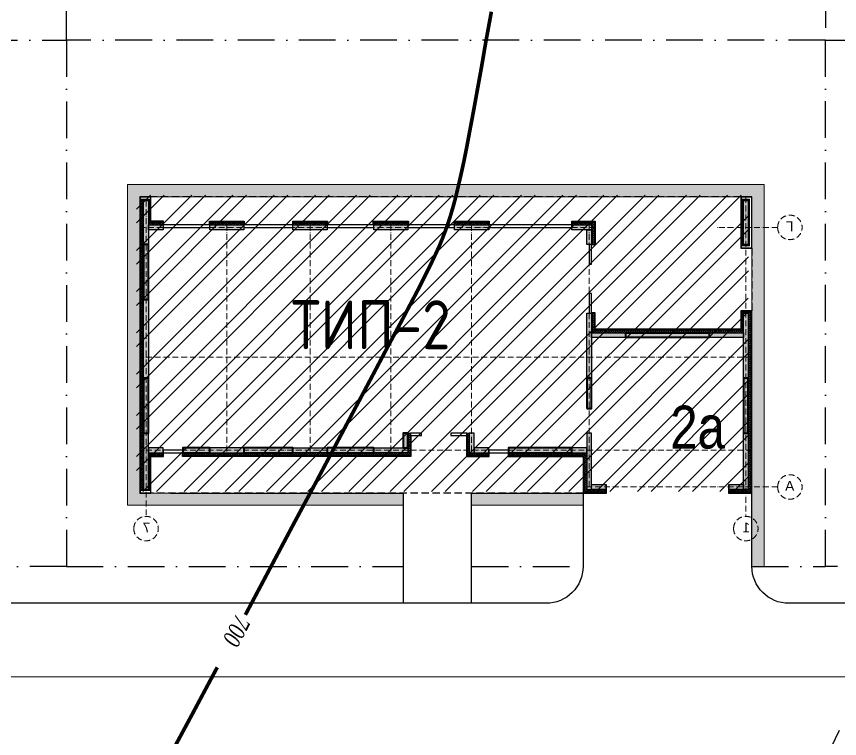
# Model space of a CAD drawing. Header units: millimetres. Extents: x 1353783 to 6492029790, y -7276956 to -512500.
# Drawn here: x 9983954 to 9990678, y -2812207 to -2806309 of the extents above; entities that cross this region are included whole.
import ezdxf
from ezdxf.enums import TextEntityAlignment as Align

# ---------------------------------------------------------------- set-up
doc = ezdxf.new("R2010")
doc.units = ezdxf.units.MM
for name, pattern in [('( Dashed )', [0.75, 0.5, -0.25]), ('482 Границы районов', [5, 3, -1, 0, -1]), ('ACAD_ISO10W100', [18, 12, -3, 0, -3]), ('CONTI', [0]), ('осевая', [50.8, 31.75, -6.35, 6.35, -6.35])]:
    doc.linetypes.add(name, pattern=pattern)
doc.layers.get('0').update_dxf_attribs({"lineweight": 5})
doc.layers.get('Defpoints').update_dxf_attribs({"color": 255})
for name, color, linetype, lineweight in [('!A-DIAFRAGM типовой', 142, 'Continuous', 0), ('7земля', 7, 'Continuous', 30), ('DIAFRAGM', 46, 'Continuous', 30), ('G-ANNO-SCHD', 231, 'Continuous', 9), ('Hatch', 254, 'Continuous', 5), ('INSULATION', 81, 'Continuous', 5), ('Room_name', 250, 'Continuous', 20), ('Room_number', 250, 'Continuous', 13), ('ГП-Граница учасика ИЖС', 3, 'Continuous', 5), ('ГП-Тратуар', 3, 'Continuous', 5), ('оси', 231, 'осевая', 9)]:
    doc.layers.add(name, color=color, linetype=linetype, lineweight=lineweight)
for name, color, linetype in [('GOR_BUNKNOWN', 212, 'CONTI'), ('GORIZUNKNOWN', 32, 'CONTI'), ('РЕЛЬЕФ', 7, 'CONTI')]:
    doc.layers.add(name, color=color, linetype=linetype)
doc.styles.add('GOST Common', font='', dxfattribs={"height": 3})
doc.styles.add('ISOCPEUR', font='', dxfattribs={"width": 0.85})
doc.styles.add('SHRFT', font='', dxfattribs={"width": 0.75})
doc.styles.add('основной', font='Arial Narrow.ttf', dxfattribs={"height": 1.5})
doc.styles.get('GOST Common').set_extended_font_data('GOST Common')
doc.styles.get('ISOCPEUR').set_extended_font_data('ISOCPEUR')
doc.styles.get('SHRFT').set_extended_font_data('Times New Roman Cyr', italic=True)

# ---------------------------------------------------------------- blocks, each defined once
blk = doc.blocks.new('амвамвам')
at = {"lineweight": 30, "ltscale": 100, "true_color": 0x939598}
h = blk.add_hatch(color=252, dxfattribs=at)
h.dxf.hatch_style = 1
h.paths.add_polyline_path([(9894580, -3455392), (9894580, -3455892), (9899130, -3455892), (9899130, -3455392)], flags=17)
h.paths.add_polyline_path([(9891780, -3455392), (9891780, -3455892), (9881030, -3455892), (9880530, -3455892), (9880530, -3443292), (9880530, -3442792), (9906030, -3442792), (9906530, -3442792), (9906530, -3458392), (9906030, -3458392), (9906030, -3443292), (9881030, -3443292), (9881030, -3455392)])
at = {"color": 251, "lineweight": 15, "ltscale": 100, "true_color": 0x636466}
for points in [[(9891780, -3455392), (9891780, -3455892), (9881030, -3455892), (9880530, -3455892), (9880530, -3443292), (9880530, -3442792), (9906030, -3442792), (9906530, -3442792), (9906530, -3458392), (9906030, -3458392), (9906030, -3443292), (9881030, -3443292), (9881030, -3455392)], [(9894580, -3455392), (9894580, -3455892), (9899130, -3455892), (9899130, -3455392)]]:
    blk.add_lwpolyline(points, close=True, dxfattribs=at)
blk = doc.blocks.new('ТИП-2')
at = {"layer": '!A-DIAFRAGM типовой', "lineweight": 0, "ltscale": 100, "true_color": 0x000000}
h = blk.add_hatch(color=18, dxfattribs=at)
h.dxf.hatch_style = 1
h.paths.add_polyline_path([(10321114, -2871326), (10321314, -2871326), (10321314, -2869526), (10321114, -2869526)])
h = blk.add_hatch(color=18, dxfattribs=at)
h.dxf.hatch_style = 1
h.paths.add_polyline_path([(10345614, -2871326), (10345814, -2871326), (10345814, -2869526), (10345614, -2869526)])
h = blk.add_hatch(color=18, dxfattribs=at)
h.dxf.hatch_style = 1
h.paths.add_polyline_path([(10327514, -2870526), (10327514, -2870726), (10328314, -2870726), (10328314, -2870526)])
h = blk.add_hatch(color=18, dxfattribs=at)
h.dxf.hatch_style = 1
h.paths.add_polyline_path([(10331714, -2870526), (10331714, -2870726), (10333114, -2870726), (10333114, -2870526)])
h = blk.add_hatch(color=18, dxfattribs=at)
h.dxf.hatch_style = 1
h.paths.add_polyline_path([(10335014, -2870526), (10335014, -2870726), (10336414, -2870726), (10336414, -2870526)])
h = blk.add_hatch(color=18, dxfattribs=at)
h.dxf.hatch_style = 1
h.paths.add_polyline_path([(10338314, -2870526), (10338314, -2870726), (10339714, -2870726), (10339714, -2870526)])
h = blk.add_hatch(color=18, dxfattribs=at)
h.dxf.hatch_style = 1
h.paths.add_polyline_path([(10341714, -2870526), (10341714, -2870726), (10343114, -2870726), (10343114, -2870526)])
h = blk.add_hatch(color=18, dxfattribs=at)
h.dxf.hatch_style = 1
h.paths.add_polyline_path([(10345014, -2870526), (10345014, -2870726), (10345614, -2870726), (10345614, -2870526)])
h = blk.add_hatch(color=18, dxfattribs=at)
h.dxf.hatch_style = 1
h.paths.add_polyline_path([(10327514, -2871326), (10327714, -2871326), (10327714, -2870726), (10327514, -2870726)])
h = blk.add_hatch(color=18, dxfattribs=at)
h.dxf.hatch_style = 1
h.paths.add_polyline_path([(10345814, -2873576), (10345614, -2873576), (10345614, -2876776), (10345814, -2876776)])
h = blk.add_hatch(color=18, dxfattribs=at)
h.dxf.hatch_style = 1
h.paths.add_polyline_path([(10321114, -2876776), (10321314, -2876776), (10321314, -2874126), (10321114, -2874126)])
h = blk.add_hatch(color=18, dxfattribs=at)
h.dxf.hatch_style = 1
h.paths.add_polyline_path([(10327714, -2874126), (10327514, -2874126), (10327514, -2876776), (10327714, -2876776)])
h = blk.add_hatch(color=18, dxfattribs=at)
h.dxf.hatch_style = 1
h.paths.add_polyline_path([(10321314, -2874926), (10321314, -2875126), (10322714, -2875126), (10322714, -2874926)])
h = blk.add_hatch(color=18, dxfattribs=at)
h.dxf.hatch_style = 1
h.paths.add_polyline_path([(10326114, -2874926), (10326114, -2875126), (10327514, -2875126), (10327514, -2874926)])
h = blk.add_hatch(color=18, dxfattribs=at)
h.dxf.hatch_style = 1
h.paths.add_polyline_path([(10321114, -2881326), (10321314, -2881326), (10321314, -2879026), (10321114, -2879026)])
h = blk.add_hatch(color=18, dxfattribs=at)
h.dxf.hatch_style = 1
h.paths.add_polyline_path([(10327514, -2879026), (10327714, -2879026), (10327714, -2881326), (10327514, -2881326)])
h = blk.add_hatch(color=18, dxfattribs=at)
h.dxf.hatch_style = 1
h.paths.add_polyline_path([(10332314, -2879026), (10332514, -2879026), (10332514, -2879826), (10332314, -2879826)])
h = blk.add_hatch(color=18, dxfattribs=at)
h.dxf.hatch_style = 1
h.paths.add_polyline_path([(10345614, -2879026), (10345814, -2879026), (10345814, -2881326), (10345614, -2881326)])
h = blk.add_hatch(color=18, dxfattribs=at)
h.dxf.hatch_style = 1
h.paths.add_polyline_path([(10327714, -2879826), (10327714, -2879626), (10328314, -2879626), (10328314, -2879826)])
h = blk.add_hatch(color=18, dxfattribs=at)
h.dxf.hatch_style = 1
h.paths.add_polyline_path([(10331714, -2879826), (10331714, -2879626), (10332314, -2879626), (10332314, -2879826)])
h = blk.add_hatch(color=18, dxfattribs=at)
h.dxf.hatch_style = 1
h.paths.add_polyline_path([(10335014, -2879626), (10335014, -2879826), (10336414, -2879826), (10336414, -2879626)])
h = blk.add_hatch(color=18, dxfattribs=at)
h.dxf.hatch_style = 1
h.paths.add_polyline_path([(10338314, -2879626), (10338314, -2879826), (10339714, -2879826), (10339714, -2879626)])
h = blk.add_hatch(color=18, dxfattribs=at)
h.dxf.hatch_style = 1
h.paths.add_polyline_path([(10341714, -2879826), (10341714, -2879626), (10343114, -2879626), (10343114, -2879826)])
h = blk.add_hatch(color=18, dxfattribs=at)
h.dxf.hatch_style = 1
h.paths.add_polyline_path([(10345014, -2879826), (10345014, -2879626), (10345614, -2879626), (10345614, -2879826)])
h = blk.add_hatch(color=18, dxfattribs=at)
h.dxf.hatch_style = 1
h.paths.add_polyline_path([(10321314, -2881126), (10321314, -2881326), (10321914, -2881326), (10321914, -2881126)])
h = blk.add_hatch(color=18, dxfattribs=at)
h.dxf.hatch_style = 1
h.paths.add_polyline_path([(10326914, -2881126), (10326914, -2881326), (10327514, -2881326), (10327514, -2881126)])
at = {"layer": 'Hatch', "lineweight": 40, "ltscale": 0.5, "true_color": 0x000000}
for points in [[(10345814, -2873576), (10345614, -2873576), (10345614, -2871326), (10345814, -2871326)], [(10326114, -2875126), (10326114, -2874926), (10322714, -2874926), (10322714, -2875126)], [(10321314, -2879026), (10321114, -2879026), (10321114, -2876776), (10321314, -2876776)], [(10327714, -2878026), (10327514, -2878026), (10327514, -2876776), (10327714, -2876776)], [(10345814, -2879026), (10345614, -2879026), (10345614, -2876776), (10345814, -2876776)], [(10335214, -2879626), (10335014, -2879626), (10335014, -2879026), (10335214, -2879026)], [(10328314, -2879826), (10328314, -2879626), (10330914, -2879626), (10330914, -2879826)], [(10336414, -2879826), (10336414, -2879626), (10338314, -2879626), (10338314, -2879826)], [(10339714, -2879826), (10339714, -2879626), (10341714, -2879626), (10341714, -2879826)], [(10343114, -2879826), (10343114, -2879626), (10344214, -2879626), (10344214, -2879826)]]:
    blk.add_hatch(color=18, dxfattribs=at).paths.add_polyline_path(points)
at = {"layer": 'INSULATION', "ltscale": 0.5, "true_color": 0x000000}
h = blk.add_hatch(dxfattribs=at)
h.set_pattern_fill('ANSI37', color=18, scale=9.999998, angle=-90)
h.set_pattern_definition([(315, (10327382.395, -2869475.794), (22.45064, 22.45064), []), (45, (10327382.395, -2869475.794), (-22.45064, 22.45064), [])])
h.paths.add_polyline_path([(10321364, -2869476), (10321364, -2869526), (10321064, -2869526), (10321064, -2869476)])
h = blk.add_hatch(dxfattribs=at)
h.set_pattern_fill('ANSI37', color=18, scale=9.999998, angle=180)
h.set_pattern_definition([(225, (10321114.28, -2875843.91), (22.45064, -22.45064), []), (315, (10321114.28, -2875843.91), (22.45064, 22.45064), [])])
h.paths.add_polyline_path([(10321114, -2871326), (10321064, -2871326), (10321064, -2869526), (10321114, -2869526)])
h = blk.add_hatch(dxfattribs=at)
h.set_pattern_fill('ANSI37', color=18, scale=9.999998, angle=180)
h.set_pattern_definition([(225, (10321364.28, -2875843.91), (22.45064, -22.45064), []), (315, (10321364.28, -2875843.91), (22.45064, 22.45064), [])])
h.paths.add_polyline_path([(10321364, -2871326), (10321314, -2871326), (10321314, -2869526), (10321364, -2869526)])
h = blk.add_hatch(dxfattribs=at)
h.set_pattern_fill('ANSI37', color=18, scale=9.999998, angle=-90)
h.set_pattern_definition([(315, (10351882.395, -2869475.79), (22.45064, 22.45064), []), (45, (10351882.395, -2869475.79), (-22.45064, 22.45064), [])])
h.paths.add_polyline_path([(10345914, -2869476), (10345914, -2869526), (10345564, -2869526), (10345564, -2869476)])
h = blk.add_hatch(dxfattribs=at)
h.set_pattern_fill('ANSI37', color=18, scale=9.999998, angle=180)
h.set_pattern_definition([(225, (10345614.28, -2875843.904), (22.45064, -22.45064), []), (315, (10345614.28, -2875843.904), (22.45064, 22.45064), [])])
h.paths.add_polyline_path([(10345614, -2870426), (10345564, -2870426), (10345564, -2869526), (10345614, -2869526)])
h = blk.add_hatch(dxfattribs=at)
h.set_pattern_fill('ANSI37', color=18, scale=20)
h.set_pattern_definition([(45, (10345814.28, -2874889.555), (-44.9013, 44.9013), []), (135, (10345814.28, -2874889.555), (-44.9013, -44.9013), [])])
h.paths.add_polyline_path([(10345814, -2869526), (10345914, -2869526), (10345914, -2881326), (10345814, -2881326)])
h = blk.add_hatch(dxfattribs=at)
h.set_pattern_fill('ANSI37', color=18, scale=20)
h.set_pattern_definition([(45, (10327414.28, -2865889.52), (-44.9013, 44.9013), []), (135, (10327414.28, -2865889.52), (-44.9013, -44.9013), [])])
h.paths.add_polyline_path([(10327414, -2870426), (10327514, -2870426), (10327514, -2871326), (10327414, -2871326)])
h = blk.add_hatch(dxfattribs=at)
h.set_pattern_fill('ANSI37', color=18, scale=20, angle=-90)
h.set_pattern_definition([(315, (10332450.52, -2870425.794), (44.9013, 44.9013), []), (45, (10332450.52, -2870425.794), (-44.9013, 44.9013), [])])
h.paths.add_polyline_path([(10328314, -2870426), (10328314, -2870526), (10327514, -2870526), (10327514, -2870426)])
h = blk.add_hatch(dxfattribs=at)
h.set_pattern_fill('ANSI37', color=18, scale=20, angle=-90)
h.set_pattern_definition([(315, (10337250.52, -2870425.794), (44.9013, 44.9013), []), (45, (10337250.52, -2870425.794), (-44.9013, 44.9013), [])])
h.paths.add_polyline_path([(10333114, -2870426), (10333114, -2870526), (10331714, -2870526), (10331714, -2870426)])
h = blk.add_hatch(dxfattribs=at)
h.set_pattern_fill('ANSI37', color=18, scale=20, angle=-90)
h.set_pattern_definition([(315, (10340550.52, -2870425.794), (44.9013, 44.9013), []), (45, (10340550.52, -2870425.794), (-44.9013, 44.9013), [])])
h.paths.add_polyline_path([(10336414, -2870426), (10336414, -2870526), (10335014, -2870526), (10335014, -2870426)])
h = blk.add_hatch(dxfattribs=at)
h.set_pattern_fill('ANSI37', color=18, scale=20, angle=-90)
h.set_pattern_definition([(315, (10343850.52, -2870425.794), (44.9013, 44.9013), []), (45, (10343850.52, -2870425.794), (-44.9013, 44.9013), [])])
h.paths.add_polyline_path([(10339714, -2870426), (10339714, -2870526), (10338314, -2870526), (10338314, -2870426)])
h = blk.add_hatch(dxfattribs=at)
h.set_pattern_fill('ANSI37', color=18, scale=20, angle=-90)
h.set_pattern_definition([(315, (10347250.52, -2870425.794), (44.9013, 44.9013), []), (45, (10347250.52, -2870425.794), (-44.9013, 44.9013), [])])
h.paths.add_polyline_path([(10343114, -2870426), (10343114, -2870526), (10341714, -2870526), (10341714, -2870426)])
h = blk.add_hatch(dxfattribs=at)
h.set_pattern_fill('ANSI37', color=18, scale=20, angle=-90)
h.set_pattern_definition([(315, (10349750.52, -2870425.785), (44.9013, 44.9013), []), (45, (10349750.52, -2870425.785), (-44.9013, 44.9013), [])])
h.paths.add_polyline_path([(10345614, -2870426), (10345614, -2870526), (10345014, -2870526), (10345014, -2870426)])
h = blk.add_hatch(dxfattribs=at)
h.set_pattern_fill('ANSI37', color=18, scale=9.999998, angle=-90)
h.set_pattern_definition([(315, (10327382.395, -2871325.79), (22.45064, 22.45064), []), (45, (10327382.395, -2871325.79), (-22.45064, 22.45064), [])])
h.paths.add_polyline_path([(10321364, -2871326), (10321364, -2871376), (10321064, -2871376), (10321064, -2871326)])
h = blk.add_hatch(dxfattribs=at)
h.set_pattern_fill('ANSI37', color=18, scale=9.999998, angle=-90)
h.set_pattern_definition([(315, (10327382.394, -2874075.8), (22.45064, 22.45064), []), (45, (10327382.394, -2874075.8), (-22.45064, 22.45064), [])])
h.paths.add_polyline_path([(10321364, -2874076), (10321364, -2874126), (10321014, -2874126), (10321014, -2874076)])
h = blk.add_hatch(dxfattribs=at)
h.set_pattern_fill('ANSI37', color=18, scale=20)
h.set_pattern_definition([(45, (10321014.28, -2874889.534), (-44.9013, 44.9013), []), (135, (10321014.28, -2874889.534), (-44.9013, -44.9013), [])])
h.paths.add_polyline_path([(10321014, -2874126), (10321114, -2874126), (10321114, -2881326), (10321014, -2881326)])
h = blk.add_hatch(dxfattribs=at)
h.set_pattern_fill('ANSI37', color=18, scale=9.999998, angle=180)
h.set_pattern_definition([(225, (10321364.28, -2880543.94), (22.45064, -22.45064), []), (315, (10321364.28, -2880543.94), (22.45064, 22.45064), [])])
h.paths.add_polyline_path([(10321364, -2874826), (10321314, -2874826), (10321314, -2874126), (10321364, -2874126)])
h = blk.add_hatch(dxfattribs=at)
h.set_pattern_fill('ANSI37', color=18, scale=20)
h.set_pattern_definition([(45, (10327414.28, -2874689.525), (-44.901, 44.901), []), (135, (10327414.28, -2874689.525), (-44.901, -44.901), [])])
h.paths.add_polyline_path([(10327414, -2874126), (10327514, -2874126), (10327514, -2874926), (10327414, -2874926)])
h = blk.add_hatch(dxfattribs=at)
h.set_pattern_fill('ANSI37', color=18, scale=20, angle=-90)
h.set_pattern_definition([(315, (10330450.52, -2874825.824), (44.9013, 44.9013), []), (45, (10330450.52, -2874825.824), (-44.9013, 44.9013), [])])
h.paths.add_polyline_path([(10327414, -2874826), (10327414, -2874926), (10321314, -2874926), (10321314, -2874826)])
h = blk.add_hatch(dxfattribs=at)
h.set_pattern_fill('ANSI37', color=18, scale=20, angle=180)
h.set_pattern_definition([(225, (10332614.28, -2888962.033), (44.9013, -44.9013), []), (315, (10332614.28, -2888962.033), (44.9013, 44.9013), [])])
h.paths.add_polyline_path([(10332614, -2879926), (10332514, -2879926), (10332514, -2879026), (10332614, -2879026)])
h = blk.add_hatch(dxfattribs=at)
h.set_pattern_fill('ANSI37', color=18, scale=20, angle=180)
h.set_pattern_definition([(225, (10335014.28, -2888962.063), (44.9013, -44.9013), []), (315, (10335014.28, -2888962.063), (44.9013, 44.9013), [])])
h.paths.add_polyline_path([(10335014, -2879826), (10334914, -2879826), (10334914, -2879026), (10335014, -2879026)])
h = blk.add_hatch(dxfattribs=at)
h.set_pattern_fill('ANSI37', color=18, scale=20, angle=-90)
h.set_pattern_definition([(315, (10336350.53, -2879825.824), (44.9013, 44.9013), []), (45, (10336350.53, -2879825.824), (-44.9013, 44.9013), [])])
h.paths.add_polyline_path([(10330914, -2879826), (10330914, -2879926), (10327714, -2879926), (10327714, -2879826)])
h = blk.add_hatch(dxfattribs=at)
h.set_pattern_fill('ANSI37', color=18, scale=20)
h.set_pattern_definition([(45, (10327714.28, -2874989.564), (-44.9013, 44.9013), []), (135, (10327714.28, -2874989.564), (-44.9013, -44.9013), [])])
h.paths.add_polyline_path([(10327714, -2879926), (10327814, -2879926), (10327814, -2881426), (10327714, -2881426)])
h = blk.add_hatch(dxfattribs=at)
h.set_pattern_fill('ANSI37', color=18, scale=20, angle=-90)
h.set_pattern_definition([(315, (10337150.52, -2879825.794), (44.9013, 44.9013), []), (45, (10337150.52, -2879825.794), (-44.9013, 44.9013), [])])
h.paths.add_polyline_path([(10332514, -2879826), (10332514, -2879926), (10331714, -2879926), (10331714, -2879826)])
h = blk.add_hatch(dxfattribs=at)
h.set_pattern_fill('ANSI37', color=18, scale=20, angle=-90)
h.set_pattern_definition([(315, (10337150.52, -2879825.794), (44.9013, 44.9013), []), (45, (10337150.52, -2879825.794), (-44.9013, 44.9013), [])])
h.paths.add_polyline_path([(10332514, -2879826), (10332514, -2879926), (10331714, -2879926), (10331714, -2879826)])
h = blk.add_hatch(dxfattribs=at)
h.set_pattern_fill('ANSI37', color=18, scale=20, angle=-90)
h.set_pattern_definition([(315, (10348350.496, -2879825.824), (44.90128, 44.90128), []), (45, (10348350.496, -2879825.824), (-44.90128, 44.90128), [])])
h.paths.add_polyline_path([(10344214, -2879826), (10344214, -2879926), (10334914, -2879926), (10334914, -2879826)])
h = blk.add_hatch(dxfattribs=at)
h.set_pattern_fill('ANSI37', color=18, scale=20, angle=-90)
h.set_pattern_definition([(315, (10350550.473, -2879825.793), (44.9013, 44.9013), []), (45, (10350550.473, -2879825.793), (-44.9013, 44.9013), [])])
h.paths.add_polyline_path([(10345614, -2879826), (10345614, -2879926), (10345014, -2879926), (10345014, -2879826)])
h = blk.add_hatch(dxfattribs=at)
h.set_pattern_fill('ANSI37', color=18, scale=9.999998, angle=180)
h.set_pattern_definition([(225, (10345614.28, -2886243.908), (22.45064, -22.45064), []), (315, (10345614.28, -2886243.908), (22.45064, 22.45064), [])])
h.paths.add_polyline_path([(10345614, -2881326), (10345564, -2881326), (10345564, -2879926), (10345614, -2879926)])
h = blk.add_hatch(dxfattribs=at)
h.set_pattern_fill('ANSI37', color=18, scale=20, angle=-90)
h.set_pattern_definition([(315, (10324750.52, -2881326.08), (44.9013, 44.9013), []), (45, (10324750.52, -2881326.08), (-44.9013, 44.9013), [])])
h.paths.add_polyline_path([(10321914, -2881326), (10321914, -2881426), (10321014, -2881426), (10321014, -2881326)])
h = blk.add_hatch(dxfattribs=at)
h.set_pattern_fill('ANSI37', color=18, scale=20, angle=-90)
h.set_pattern_definition([(315, (10330750.52, -2881326.08), (44.9013, 44.9013), []), (45, (10330750.52, -2881326.08), (-44.9013, 44.9013), [])])
h.paths.add_polyline_path([(10327714, -2881326), (10327714, -2881426), (10326914, -2881426), (10326914, -2881326)])
h = blk.add_hatch(dxfattribs=at)
h.set_pattern_fill('ANSI37', color=18, scale=9.999998, angle=-90)
h.set_pattern_definition([(315, (10351882.395, -2881325.824), (22.45064, 22.45064), []), (45, (10351882.395, -2881325.824), (-22.45064, 22.45064), [])])
h.paths.add_polyline_path([(10345914, -2881326), (10345914, -2881376), (10345564, -2881376), (10345564, -2881326)])
at = {"color": 18, "linetype": 'ByBlock', "lineweight": 30, "true_color": 0x000000}
for points in [[(10328314, -2870526), (10331714, -2870526), (10331714, -2870626), (10328314, -2870626)], [(10333114, -2870526), (10335014, -2870526), (10335014, -2870626), (10333114, -2870626)], [(10336414, -2870526), (10338314, -2870526), (10338314, -2870626), (10336414, -2870626)], [(10339714, -2870526), (10341714, -2870526), (10341714, -2870626), (10339714, -2870626)], [(10343114, -2870526), (10345014, -2870526), (10345014, -2870626), (10343114, -2870626)], [(10327514, -2871326), (10327614, -2871326), (10327614, -2872126), (10327514, -2872126)], [(10327514, -2873326), (10327614, -2873326), (10327614, -2874126), (10327514, -2874126)], [(10332614, -2879026), (10333264, -2879026), (10333264, -2879126), (10332614, -2879126)], [(10334464, -2879026), (10334914, -2879026), (10334914, -2879126), (10334464, -2879126)], [(10330914, -2879726), (10331714, -2879726), (10331714, -2879826), (10330914, -2879826)], [(10344214, -2879726), (10345014, -2879726), (10345014, -2879826), (10344214, -2879826)]]:
    blk.add_lwpolyline(points, close=True, dxfattribs=at)
at = {"layer": '7земля', "color": 18, "lineweight": 30, "ltscale": 100, "true_color": 0x000000}
for p, q in [((10320964, -2869376), (10321414, -2869376)), ((10320964, -2871476), (10320964, -2869376)), ((10320974, -2869386), (10321404, -2869386)), ((10320974, -2871466), (10320974, -2869386)), ((10321404, -2869386), (10321404, -2871466)), ((10321414, -2869376), (10321414, -2871476)), ((10345514, -2870376), (10345514, -2869376)), ((10345514, -2869376), (10345964, -2869376)), ((10345524, -2870386), (10345524, -2869386)), ((10345524, -2869386), (10345954, -2869386)), ((10345954, -2869386), (10345954, -2881466)), ((10345964, -2869376), (10345964, -2881476)), ((10328324, -2870376), (10327364, -2870376)), ((10327364, -2870376), (10327364, -2871336)), ((10328314, -2870386), (10327374, -2870386)), ((10327374, -2870386), (10327374, -2871326)), ((10328314, -2870526), (10328314, -2870386)), ((10328324, -2870526), (10328324, -2870376)), ((10333124, -2870376), (10331704, -2870376)), ((10331704, -2870376), (10331704, -2870526)), ((10333114, -2870386), (10331714, -2870386)), ((10331714, -2870386), (10331714, -2870526)), ((10333114, -2870526), (10333114, -2870386)), ((10333124, -2870526), (10333124, -2870376)), ((10336434, -2870366), (10334994, -2870366)), ((10334994, -2870366), (10334994, -2870526)), ((10336424, -2870376), (10335004, -2870376)), ((10335004, -2870376), (10335004, -2870526)), ((10336424, -2870526), (10336424, -2870376)), ((10336434, -2870526), (10336434, -2870366)), ((10339724, -2870376), (10338304, -2870376)), ((10338304, -2870376), (10338304, -2870526)), ((10339714, -2870386), (10338314, -2870386)), ((10338314, -2870386), (10338314, -2870526)), ((10339714, -2870526), (10339714, -2870386)), ((10339724, -2870526), (10339724, -2870376)), ((10343124, -2870376), (10341704, -2870376)), ((10341704, -2870376), (10341704, -2870526)), ((10343114, -2870386), (10341714, -2870386)), ((10341714, -2870386), (10341714, -2870526)), ((10343114, -2870526), (10343114, -2870386)), ((10343124, -2870526), (10343124, -2870376)), ((10345004, -2870526), (10345004, -2870376)), ((10345004, -2870376), (10345514, -2870376)), ((10345014, -2870526), (10345014, -2870386)), ((10345014, -2870386), (10345524, -2870386)), ((10321414, -2871476), (10320964, -2871476)), ((10321404, -2871466), (10320974, -2871466)), ((10327364, -2871336), (10327514, -2871336)), ((10327374, -2871326), (10327514, -2871326)), ((10320964, -2881476), (10320964, -2874026)), ((10320964, -2874026), (10321414, -2874026)), ((10320974, -2881466), (10320974, -2874036)), ((10320974, -2874036), (10321404, -2874036)), ((10321404, -2874036), (10321404, -2874786)), ((10321414, -2874026), (10321414, -2874776)), ((10327364, -2874776), (10327364, -2874116)), ((10327364, -2874116), (10327514, -2874116)), ((10327374, -2874786), (10327374, -2874126)), ((10327374, -2874126), (10327514, -2874126)), ((10321404, -2874786), (10327374, -2874786)), ((10321414, -2874776), (10327364, -2874776)), ((10332614, -2879126), (10332614, -2879966)), ((10332624, -2879126), (10332624, -2879976)), ((10334904, -2879126), (10334904, -2879977)), ((10334914, -2879126), (10334914, -2879967)), ((10330914, -2879966), (10327854, -2879966)), ((10327854, -2879966), (10327854, -2881466)), ((10330924, -2879976), (10327864, -2879976)), ((10327864, -2879976), (10327864, -2881476)), ((10330914, -2879826), (10330914, -2879966)), ((10330924, -2879826), (10330924, -2879976)), ((10331704, -2879976), (10331704, -2879826)), ((10332624, -2879976), (10331704, -2879976)), ((10331714, -2879966), (10331714, -2879826)), ((10332614, -2879966), (10331714, -2879966)), ((10334904, -2879977), (10336614, -2879976)), ((10334914, -2879967), (10336614, -2879966)), ((10336614, -2879966), (10344214, -2879966)), ((10336614, -2879976), (10344224, -2879976)), ((10344214, -2879966), (10344214, -2879826)), ((10344224, -2879976), (10344224, -2879826)), ((10345004, -2879976), (10345004, -2879826)), ((10345514, -2879976), (10345004, -2879976)), ((10345014, -2879966), (10345014, -2879826)), ((10345524, -2879966), (10345014, -2879966)), ((10345514, -2881476), (10345514, -2879976)), ((10345524, -2881466), (10345524, -2879966)), ((10321914, -2881126), (10321914, -2881466)), ((10321924, -2881126), (10321924, -2881476)), ((10326904, -2881476), (10326904, -2881126)), ((10326914, -2881466), (10326914, -2881126)), ((10321924, -2881476), (10320964, -2881476)), ((10321914, -2881466), (10320974, -2881466)), ((10327864, -2881476), (10326904, -2881476)), ((10327854, -2881466), (10326914, -2881466)), ((10345964, -2881476), (10345514, -2881476)), ((10345954, -2881466), (10345524, -2881466))]:
    blk.add_line(p, q, dxfattribs=at)
at = {"layer": '7земля', "color": 18, "linetype": '( Dashed )', "lineweight": 30, "ltscale": 600, "true_color": 0x000000}
for p, q in [((10321414, -2869376), (10345514, -2869376)), ((10320964, -2871476), (10320964, -2874026)), ((10327864, -2881476), (10345514, -2881476))]:
    blk.add_line(p, q, dxfattribs=at)
at = {"layer": 'DIAFRAGM', "color": 18, "ltscale": 0.5, "true_color": 0x000000}
for points in [[(10321114, -2871326), (10321314, -2871326), (10321314, -2869526), (10321114, -2869526)], [(10345614, -2871326), (10345814, -2871326), (10345814, -2869526), (10345614, -2869526)], [(10327514, -2870526), (10327514, -2870726), (10328314, -2870726), (10328314, -2870526)], [(10331714, -2870526), (10331714, -2870726), (10333114, -2870726), (10333114, -2870526)], [(10335014, -2870526), (10335014, -2870726), (10336414, -2870726), (10336414, -2870526)], [(10338314, -2870526), (10338314, -2870726), (10339714, -2870726), (10339714, -2870526)], [(10341714, -2870526), (10341714, -2870726), (10343114, -2870726), (10343114, -2870526)], [(10345014, -2870526), (10345014, -2870726), (10345614, -2870726), (10345614, -2870526)], [(10327514, -2871326), (10327714, -2871326), (10327714, -2870726), (10327514, -2870726)], [(10345814, -2873576), (10345614, -2873576), (10345614, -2876776), (10345814, -2876776)], [(10321114, -2876776), (10321314, -2876776), (10321314, -2874126), (10321114, -2874126)], [(10327714, -2874126), (10327514, -2874126), (10327514, -2876776), (10327714, -2876776)], [(10321314, -2874926), (10321314, -2875126), (10322714, -2875126), (10322714, -2874926)], [(10326114, -2874926), (10326114, -2875126), (10327514, -2875126), (10327514, -2874926)], [(10321114, -2881326), (10321314, -2881326), (10321314, -2879026), (10321114, -2879026)], [(10327514, -2879026), (10327714, -2879026), (10327714, -2881326), (10327514, -2881326)], [(10332314, -2879026), (10332514, -2879026), (10332514, -2879826), (10332314, -2879826)], [(10345614, -2879026), (10345814, -2879026), (10345814, -2881326), (10345614, -2881326)], [(10327714, -2879826), (10327714, -2879626), (10328314, -2879626), (10328314, -2879826)], [(10331714, -2879826), (10331714, -2879626), (10332314, -2879626), (10332314, -2879826)], [(10335014, -2879626), (10335014, -2879826), (10336414, -2879826), (10336414, -2879626)], [(10338314, -2879626), (10338314, -2879826), (10339714, -2879826), (10339714, -2879626)], [(10341714, -2879826), (10341714, -2879626), (10343114, -2879626), (10343114, -2879826)], [(10345014, -2879826), (10345014, -2879626), (10345614, -2879626), (10345614, -2879826)], [(10321314, -2881126), (10321314, -2881326), (10321914, -2881326), (10321914, -2881126)], [(10326914, -2881126), (10326914, -2881326), (10327514, -2881326), (10327514, -2881126)]]:
    blk.add_lwpolyline(points, close=True, dxfattribs=at)
at = {"layer": 'Hatch', "color": 18, "lineweight": 40, "ltscale": 0.5, "true_color": 0x000000}
for points in [[(10345814, -2873576), (10345614, -2873576), (10345614, -2871326), (10345814, -2871326)], [(10326114, -2875126), (10326114, -2874926), (10322714, -2874926), (10322714, -2875126)], [(10321314, -2879026), (10321114, -2879026), (10321114, -2876776), (10321314, -2876776)], [(10327714, -2878026), (10327514, -2878026), (10327514, -2876776), (10327714, -2876776)], [(10345814, -2879026), (10345614, -2879026), (10345614, -2876776), (10345814, -2876776)], [(10335214, -2879626), (10335014, -2879626), (10335014, -2879026), (10335214, -2879026)], [(10328314, -2879826), (10328314, -2879626), (10330914, -2879626), (10330914, -2879826)], [(10336414, -2879826), (10336414, -2879626), (10338314, -2879626), (10338314, -2879826)], [(10339714, -2879826), (10339714, -2879626), (10341714, -2879626), (10341714, -2879826)], [(10343114, -2879826), (10343114, -2879626), (10344214, -2879626), (10344214, -2879826)]]:
    blk.add_lwpolyline(points, close=True, dxfattribs=at)
at = {"layer": 'INSULATION', "color": 18, "ltscale": 0.5, "true_color": 0x000000}
for points in [[(10321364, -2869476), (10321364, -2869526), (10321064, -2869526), (10321064, -2869476)], [(10321114, -2871326), (10321064, -2871326), (10321064, -2869526), (10321114, -2869526)], [(10321364, -2871326), (10321314, -2871326), (10321314, -2869526), (10321364, -2869526)], [(10345914, -2869476), (10345914, -2869526), (10345564, -2869526), (10345564, -2869476)], [(10345614, -2870426), (10345564, -2870426), (10345564, -2869526), (10345614, -2869526)], [(10345814, -2869526), (10345914, -2869526), (10345914, -2881326), (10345814, -2881326)], [(10327414, -2870426), (10327514, -2870426), (10327514, -2871326), (10327414, -2871326)], [(10328314, -2870426), (10328314, -2870526), (10327514, -2870526), (10327514, -2870426)], [(10333114, -2870426), (10333114, -2870526), (10331714, -2870526), (10331714, -2870426)], [(10336414, -2870426), (10336414, -2870526), (10335014, -2870526), (10335014, -2870426)], [(10339714, -2870426), (10339714, -2870526), (10338314, -2870526), (10338314, -2870426)], [(10343114, -2870426), (10343114, -2870526), (10341714, -2870526), (10341714, -2870426)], [(10345614, -2870426), (10345614, -2870526), (10345014, -2870526), (10345014, -2870426)], [(10321364, -2871326), (10321364, -2871376), (10321064, -2871376), (10321064, -2871326)], [(10321364, -2874076), (10321364, -2874126), (10321014, -2874126), (10321014, -2874076)], [(10321014, -2874126), (10321114, -2874126), (10321114, -2881326), (10321014, -2881326)], [(10321364, -2874826), (10321314, -2874826), (10321314, -2874126), (10321364, -2874126)], [(10327414, -2874126), (10327514, -2874126), (10327514, -2874926), (10327414, -2874926)], [(10327414, -2874826), (10327414, -2874926), (10321314, -2874926), (10321314, -2874826)], [(10332614, -2879926), (10332514, -2879926), (10332514, -2879026), (10332614, -2879026)], [(10335014, -2879826), (10334914, -2879826), (10334914, -2879026), (10335014, -2879026)], [(10330914, -2879826), (10330914, -2879926), (10327714, -2879926), (10327714, -2879826)], [(10327714, -2879926), (10327814, -2879926), (10327814, -2881426), (10327714, -2881426)], [(10332514, -2879826), (10332514, -2879926), (10331714, -2879926), (10331714, -2879826)], [(10332514, -2879826), (10332514, -2879926), (10331714, -2879926), (10331714, -2879826)], [(10344214, -2879826), (10344214, -2879926), (10334914, -2879926), (10334914, -2879826)], [(10345614, -2879826), (10345614, -2879926), (10345014, -2879926), (10345014, -2879826)], [(10345614, -2881326), (10345564, -2881326), (10345564, -2879926), (10345614, -2879926)], [(10321914, -2881326), (10321914, -2881426), (10321014, -2881426), (10321014, -2881326)], [(10327714, -2881326), (10327714, -2881426), (10326914, -2881426), (10326914, -2881326)], [(10345914, -2881326), (10345914, -2881376), (10345564, -2881376), (10345564, -2881326)]]:
    blk.add_lwpolyline(points, close=True, dxfattribs=at)
at = {"layer": 'оси', "color": 251, "linetype": 'ACAD_ISO10W100', "lineweight": 13, "ltscale": 20, "true_color": 0x636466}
for p, q in [((10321214, -2869376), (10321214, -2882426)), ((10345714, -2869526), (10345714, -2882426)), ((10327614, -2870526), (10327614, -2881476)), ((10332414, -2870526), (10332414, -2879976)), ((10335714, -2870526), (10335714, -2879976)), ((10339014, -2870526), (10339014, -2879976)), ((10342414, -2870526), (10342414, -2879976)), ((10319914, -2870626), (10322414, -2870626)), ((10327364, -2870626), (10345814, -2870626)), ((10320964, -2875926), (10345814, -2875926)), ((10320964, -2879726), (10345814, -2879726)), ((10319914, -2881226), (10327864, -2881226))]:
    blk.add_line(p, q, dxfattribs=at)
for centre in [(10319414, -2870626), (10319414, -2881226), (10321214, -2882926), (10345714, -2882926)]:
    blk.add_circle(centre, 500, dxfattribs=at)
at = {"layer": 'оси', "color": 251, "linetype": 'ACAD_ISO10W100', "lineweight": 13, "ltscale": 20, "true_color": 0x636466, "char_height": 400, "width": 158.4, "attachment_point": 2, "line_spacing_factor": 1.016949, "style": 'GOST Common'}
for s, insert in [('{\\fArial|b0|i0|c204|p34;Г}', (10319420, -2870380)), ('{\\fArial|b0|i0|c204|p34;А}', (10319420, -2880980)), ('{\\fArial|b0|i0|c204|p34;1}', (10321194, -2882680)), ('{\\fArial|b0|i0|c0|p34;7}', (10345694, -2882680))]:
    blk.add_mtext(s, dxfattribs=dict(at, insert=insert))
blk = doc.blocks.new('оо')
at = {"layer": 'GOR_BUNKNOWN', "color": 9, "true_color": 0xc7c8ca, "const_width": 0.15}
for points in [[(222893.073, -3431630.052), (222894.183, -3431628.972), (222895.113, -3431628.062), (222895.893, -3431627.312), (222896.533, -3431626.682), (222897.053, -3431626.172), (222897.473, -3431625.742), (222897.813, -3431625.392), (222898.083, -3431625.102), (222898.323, -3431624.842), (222898.533, -3431624.592), (222898.733, -3431624.342), (222898.933, -3431624.082), (222899.133, -3431623.802), (222899.343, -3431623.492), (222899.563, -3431623.152), (222899.793, -3431622.772), (222900.043, -3431622.352), (222900.323, -3431621.872), (222900.623, -3431621.332), (222900.953, -3431620.722), (222901.323, -3431620.042), (222901.733, -3431619.272), (222902.193, -3431618.412), (222902.693, -3431617.452), (222903.263, -3431616.392)], [(222886.163, -3431636.772), (222887.723, -3431635.252), (222889.213, -3431633.802), (222890.623, -3431632.442), (222891.913, -3431631.182), (222893.073, -3431630.052)], [(222876.593, -3431645.982), (222878.053, -3431644.582), (222879.583, -3431643.122), (222881.173, -3431641.592), (222882.793, -3431640.032), (222884.413, -3431638.462)]]:
    blk.add_lwpolyline(points, dxfattribs=at)
at = {"layer": 'GORIZUNKNOWN', "color": 9, "true_color": 0xc7c8ca}
blk.add_lwpolyline([(222907.043, -3431649.502), (222907.833, -3431648.682)], dxfattribs=at)
at = {"layer": 'GOR_BUNKNOWN', "color": 9, "true_color": 0xc7c8ca, "style": 'SHRFT', "width": 0.75}
blk.add_text('700', height=0.7125, rotation=224.0838, dxfattribs=at).set_placement((222885.813, -3431636.612))
blk = doc.blocks.new('RM_AREA')
at = {"layer": 'Room_number', "color": 0, "linetype": 'ByBlock', "lineweight": -2, "style": 'ISOCPEUR', "width": 0.85}
blk.add_attdef('ROOM_NAME', text='', height=3, dxfattribs=at).set_placement((0, 5), align=Align.CENTER)
at = {"layer": 'Room_number', "linetype": 'ByBlock', "lineweight": -2, "style": 'ISOCPEUR', "width": 0.85}
blk.add_attdef('AREA', text='', height=3, dxfattribs=at).set_placement((0, 0), align=Align.CENTER)

msp = doc.modelspace()

# ---------------------------------------------------------------- hatches: boundary and pattern name
at = {"layer": 'ГП-Граница учасика ИЖС', "true_color": 0xffd1a3}
h = msp.add_hatch(dxfattribs=at)
h.set_pattern_fill('ANSI32', color=41, scale=25)
h.set_pattern_definition([(45, (323069.57, 22012.7), (-168.379802, 168.379802), []), (45, (323181.82, 22012.7), (-168.379802, 168.379802), [])])
h.paths.add_polyline_path([(9984935.4, -2807769), (9989933.3, -2807769), (9989932.3, -2810189), (9984934.4, -2810189)])

# ---------------------------------------------------------------- linework, layer by layer
at = {"layer": 'Defpoints', "lineweight": 0, "ltscale": 100}
msp.add_lwpolyline([(9958662.4, -2811701.4), (9997841, -2811701.4)], dxfattribs=at)
at = {"layer": 'ГП-Граница учасика ИЖС', "color": 94, "linetype": '482 Границы районов', "lineweight": 30, "ltscale": 100}
for points in [[(9978762.4, -2801601.7), (9978162.4, -2801601.7), (9978162.4, -2806501.7), (9984362.4, -2806501.7), (9984362.4, -2801601.7), (9981572.4, -2801601.7)], [(9989962.4, -2801601.7), (9990562.4, -2801601.7), (9990562.4, -2806501.7), (9984362.4, -2806501.7), (9984362.4, -2801601.7), (9987152.4, -2801601.7)], [(9991162.4, -2801601.7), (9990562.4, -2801601.7), (9990562.4, -2806501.7), (9996886.6, -2806501.7), (9996707.3, -2801601.7), (9993972.4, -2801601.7)], [(9978762.4, -2810801.7), (9978162.4, -2810801.7), (9978162.4, -2806501.7), (9984362.4, -2806501.7), (9984362.4, -2810801.7), (9981612.4, -2810801.7)], [(9989962.4, -2810801.7), (9990562.4, -2810801.7), (9990562.4, -2806501.7), (9984362.4, -2806501.7), (9984362.4, -2810801.7), (9987112.4, -2810801.7)], [(9991162.4, -2810801.7), (9990562.4, -2810801.7), (9990562.4, -2806501.7), (9996886.6, -2806501.7), (9997044, -2810801.7), (9994012.4, -2810801.7)], [(9987672.4, -2810801.7), (9988582.4, -2810801.7)]]:
    msp.add_lwpolyline(points, dxfattribs=at)
at = {"layer": 'ГП-Граница учасика ИЖС', "color": 251, "lineweight": 30, "ltscale": 100}
for points in [[(9988582.4, -2810201.7), (9988582.4, -2810801.7, -0.414214), (9988282.4, -2811101.7), (9980442.4, -2811101.7, -0.414214), (9980142.4, -2810801.7), (9980142.4, -2810201.7)], [(9991162.4, -2810201.7), (9991162.4, -2810801.7, -0.414214), (9990862.4, -2811101.7), (9990262.4, -2811101.7, -0.414214), (9989962.4, -2810801.7), (9989962.4, -2810201.7)]]:
    msp.add_lwpolyline(points, format="xyb", dxfattribs=at)
for points in [[(9985212.4, -2810201.7), (9987112.4, -2810201.7), (9987112.4, -2811101.7)], [(9987672.4, -2811101.7), (9987672.4, -2810201.7), (9988582.4, -2810201.7)]]:
    msp.add_lwpolyline(points, dxfattribs=at)

# ---------------------------------------------------------------- block references
at = {"color": 1, "lineweight": 30, "xscale": 0.1999999999999998, "yscale": 0.1999999999999998, "zscale": 0.1999999999999998, "rotation": 359.9999889757423}
msp.add_blockref('амвамвам', (8008756.4, -2119122.9), dxfattribs=at)
at = {"layer": 'ГП-Граница учасика ИЖС', "color": 5}
ref = msp.add_blockref('RM_AREA', (9986909, -2808856.3), dxfattribs=dict(at, xscale=12, yscale=12, zscale=12, rotation=9.31783028229428e-08))
ref.add_attrib('ROOM_NAME', 'ТИП-2', dxfattribs={"layer": 'Room_name', "color": 30, "linetype": 'ByBlock', "lineweight": -2, "height": 400, "rotation": 0, "style": 'ISOCPEUR', "width": 0.85}).set_placement((9986849, -2809026.5), align=Align.CENTER)
at = {"layer": 'ГП-Тратуар', "color": 3, "lineweight": 30, "xscale": -0.1999999999999999, "yscale": 0.2, "zscale": 0.2, "rotation": 359.9999889757078}
msp.add_blockref('ТИП-2', (12054155.3, -2233906.9), dxfattribs=at)
at = {"layer": 'РЕЛЬЕФ', "color": 240, "lineweight": 30, "true_color": 0xed1f24, "xscale": 200.0000000000001, "yscale": 200.0000000000001, "zscale": 200.0000000000001, "rotation": 17.80578495452471}
msp.add_blockref('оо', (-242329121, 637008728.1), dxfattribs=at)

# ---------------------------------------------------------------- texts
at = {"layer": 'G-ANNO-SCHD', "color": 0, "insert": (9989295.6, -2809487.6, 231991.4), "char_height": 350, "width": 1716168.186, "attachment_point": 1, "line_spacing_factor": 1.149209, "style": 'основной'}
msp.add_mtext('2а', dxfattribs=at)

doc.saveas('drawing.dxf')
